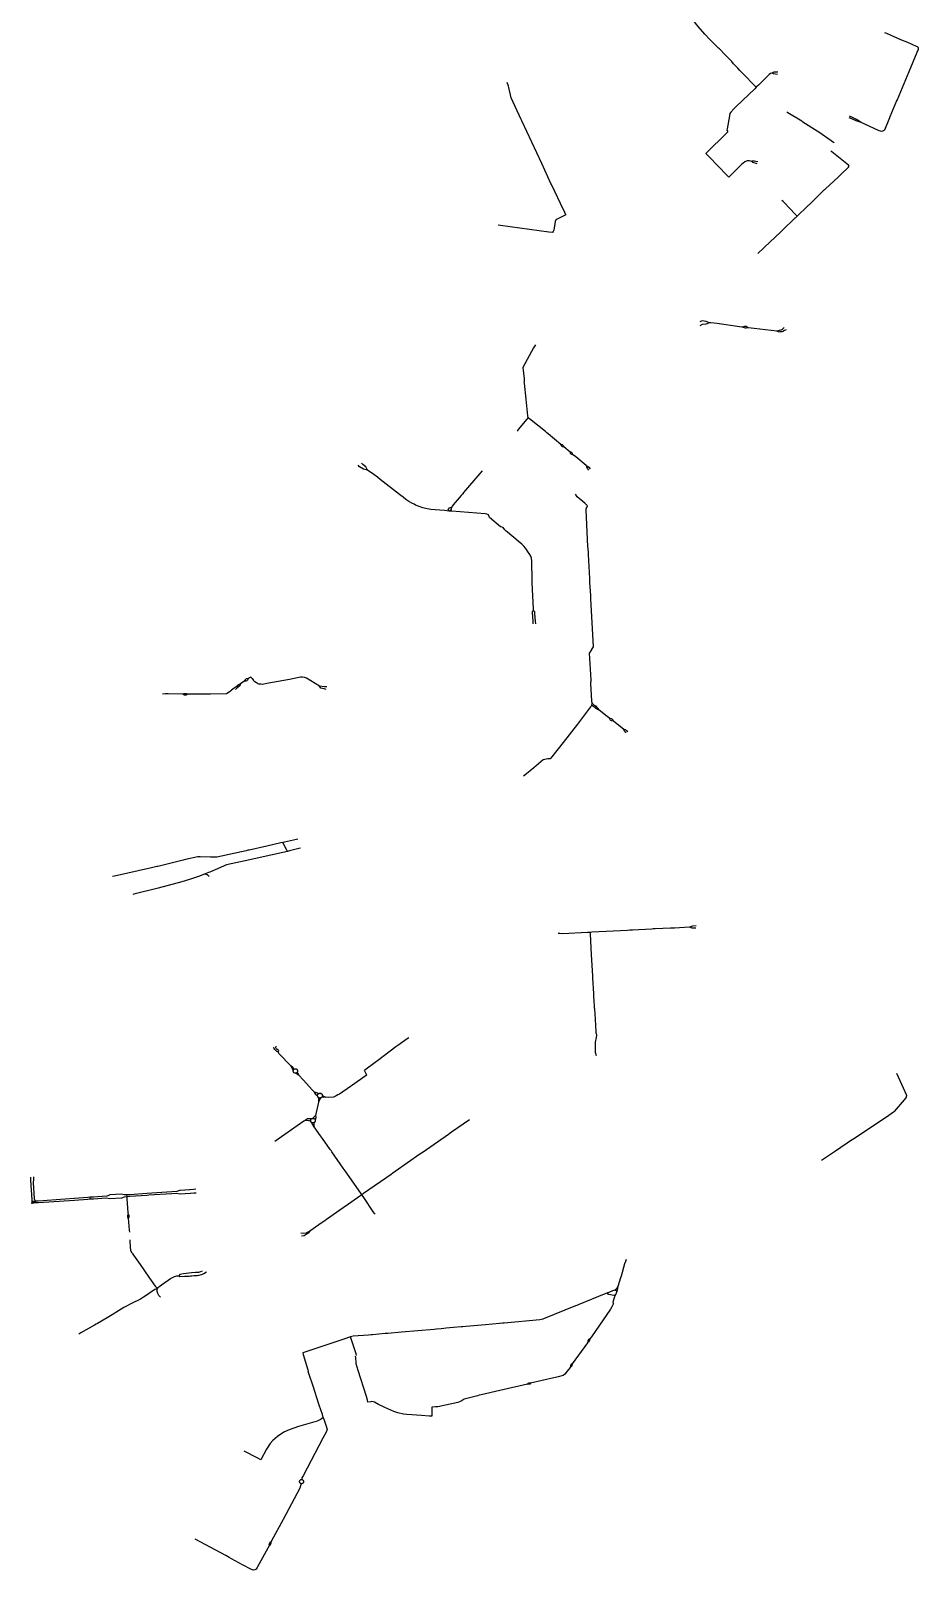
# Model space of a CAD drawing. Header units: inches. Extents: x 25491055 to 25513295, y 6670591 to 6686249.
# Drawn here: x 25494869 to 25498875, y 6670591 to 6677539 of the extents above; entities that cross this region are included whole.
import ezdxf

# ---------------------------------------------------------------- set-up
doc = ezdxf.new("R2010")
doc.units = ezdxf.units.IN
doc.header["$MEASUREMENT"] = 0

msp = doc.modelspace()

# ---------------------------------------------------------------- linework, layer by layer
for points in [[(25497935.1, 6677499.8), (25497911.8, 6677524.2), (25497882.3, 6677557.9), (25497859.5, 6677586.8), (25497855.1, 6677593)], [(25497941, 6677493.5), (25497935.1, 6677499.8)], [(25497973.7, 6677460.4), (25497941, 6677493.5)], [(25498723, 6677531.5), (25498732, 6677528)], [(25498732, 6677528), (25498795.1, 6677500.1), (25498826.3, 6677487.3), (25498865.8, 6677470.2), (25498870.8, 6677467.8)], [(25497977.5, 6677457), (25497973.7, 6677460.4)], [(25498003.2, 6677430.8), (25497977.5, 6677457)], [(25498030.3, 6677404.1), (25498003.2, 6677430.8)], [(25498874.4, 6677454.3), (25498869, 6677441), (25498850.8, 6677398)], [(25498870.8, 6677467.8), (25498874.2, 6677463.6)], [(25498874.2, 6677463.6), (25498875, 6677459.4), (25498874.4, 6677454.3)], [(25498033.7, 6677400.1), (25498030.3, 6677404.1)], [(25498041.8, 6677389.6), (25498033.7, 6677400.1)], [(25498086.2, 6677342.8), (25498069.8, 6677359.3), (25498061.2, 6677370.9), (25498041.8, 6677389.6)], [(25498135.8, 6677292.9), (25498086.2, 6677342.8)], [(25498214.2, 6677348.6), (25498207.9, 6677346.8), (25498202.6, 6677342.1), (25498154.5, 6677294.3)], [(25498231.5, 6677352.5), (25498222.7, 6677352.2), (25498214.2, 6677348.6)], [(25498230.2, 6677343.5), (25498222, 6677345.4), (25498214.2, 6677348.6)], [(25498239.8, 6677341.2), (25498230.2, 6677343.5)], [(25498241.4, 6677352.9), (25498231.5, 6677352.5)], [(25498850.8, 6677398), (25498832.4, 6677354.1), (25498779.6, 6677228)], [(25497025.2, 6677289.3), (25497020.3, 6677305.5)], [(25497082.9, 6677138.5), (25497037.2, 6677236.7), (25497027.3, 6677282.5), (25497025.2, 6677289.3)], [(25498136.9, 6677277.2), (25498053.7, 6677197.6), (25498042.9, 6677186.2)], [(25498144, 6677284.2), (25498135.8, 6677292.9)], [(25498144, 6677284.2), (25498136.9, 6677277.2)], [(25498154.5, 6677294.3), (25498144, 6677284.2)], [(25498777.4, 6677222.8), (25498747.3, 6677150.7)], [(25498779.6, 6677228), (25498777.4, 6677222.8)], [(25497085.5, 6677133), (25497082.9, 6677138.5)], [(25497175.4, 6676940.4), (25497085.5, 6677133)], [(25498042.9, 6677186.2), (25498029.1, 6677171.7), (25498025.1, 6677165.3), (25498022.8, 6677155.1), (25498012, 6677097)], [(25498349.4, 6677130.6), (25498287.1, 6677168.2), (25498282.5, 6677171.9)], [(25498568.2, 6677144.2), (25498562.8, 6677146.1)], [(25498571, 6677151.2), (25498564.1, 6677154.3)], [(25498616.9, 6677125.9), (25498595.1, 6677133), (25498578.5, 6677140.5), (25498568.2, 6677144.2)], [(25498616.9, 6677125.9), (25498595.8, 6677139.5), (25498581.1, 6677146.8), (25498572.6, 6677150.6), (25498571, 6677151.2)], [(25498745.4, 6677146), (25498722.1, 6677091), (25498718, 6677087.9)], [(25498747.3, 6677150.7), (25498745.4, 6677146)], [(25497923.8, 6676993.4), (25498005.1, 6677072.5)], [(25498005.1, 6677072.5), (25498015.8, 6677083.6)], [(25498012, 6677097), (25498011.9, 6677090.6), (25498015.8, 6677083.6)], [(25498354.7, 6677127.4), (25498349.4, 6677130.6)], [(25498419.5, 6677085.7), (25498354.7, 6677127.4)], [(25498425.8, 6677081.6), (25498419.5, 6677085.7)], [(25498488.6, 6677037.5), (25498481.6, 6677042.1), (25498425.8, 6677081.6)], [(25498705.2, 6677085.6), (25498699.2, 6677087.2), (25498633.6, 6677117.4), (25498616.9, 6677125.9)], [(25498709.5, 6677085.1), (25498705.2, 6677085.6)], [(25498718, 6677087.9), (25498714.5, 6677086), (25498709.5, 6677085.1)], [(25497916, 6676985.4), (25497923.8, 6676993.4)], [(25498485.4, 6676992.7), (25498480.8, 6676996.4)], [(25498560.8, 6676932.2), (25498552.5, 6676939), (25498485.4, 6676992.7)], [(25498496, 6677032.9), (25498488.6, 6677037.5)], [(25497217.5, 6676850.5), (25497175.4, 6676940.4)], [(25497932.9, 6676968.1), (25497916, 6676985.4)], [(25498011.5, 6676888), (25497932.9, 6676968.1)], [(25498123.3, 6676949.8), (25498114, 6676951.8), (25498103.1, 6676952.6), (25498092.3, 6676948.4), (25498077.3, 6676935.1), (25498029.6, 6676888.2)], [(25498139.3, 6676941), (25498128.3, 6676944.7), (25498123.6, 6676949.7)], [(25498141.9, 6676949.7), (25498136.7, 6676950.5), (25498123.7, 6676950)], [(25498147.7, 6676938.1), (25498139.3, 6676941)], [(25498150.8, 6676948.2), (25498141.9, 6676949.7)], [(25498517.8, 6676882.7), (25498527.6, 6676892.2), (25498560.5, 6676923.4)], [(25498560.5, 6676923.4), (25498562.7, 6676928.6), (25498560.8, 6676932.2)], [(25498020.3, 6676879), (25498011.5, 6676888)], [(25498029.6, 6676888.2), (25498020.3, 6676879)], [(25498513.5, 6676878.4), (25498457.2, 6676826.1)], [(25498513.5, 6676878.4), (25498517.8, 6676882.7)], [(25497234.3, 6676814.4), (25497219.5, 6676845.6), (25497217.5, 6676850.5)], [(25497260.3, 6676759.1), (25497234.3, 6676814.4)], [(25498451.2, 6676820.6), (25498400.1, 6676771.4)], [(25498457.2, 6676826.1), (25498451.5, 6676820.9), (25498451.2, 6676820.6)], [(25497279.7, 6676718.4), (25497260.3, 6676759.1)], [(25497284.1, 6676709.1), (25497279.7, 6676718.4)], [(25498264.8, 6676769.4), (25498259.7, 6676773.3)], [(25498321.3, 6676709.9), (25498268.3, 6676765.5), (25498264.8, 6676769.4)], [(25498393, 6676764.5), (25498369.9, 6676742.3), (25498335.2, 6676708.6)], [(25498400.1, 6676771.4), (25498393, 6676764.5)], [(25496989.3, 6676660), (25496979.3, 6676661.3)], [(25497208.3, 6676630.8), (25496989.3, 6676660)], [(25497275.9, 6676704.7), (25497245.1, 6676689.3), (25497240.6, 6676686.4), (25497237.4, 6676682.7), (25497235.8, 6676678.5), (25497230, 6676639.8)], [(25497284.1, 6676709.1), (25497275.9, 6676704.7)], [(25498320.5, 6676695.3), (25498318.3, 6676693.1), (25498262.6, 6676640)], [(25498328.3, 6676703.2), (25498320.5, 6676695.3)], [(25498328.3, 6676703.2), (25498321.3, 6676709.9)], [(25498335.2, 6676708.6), (25498333.8, 6676707.3), (25498328.3, 6676703.2)], [(25497224, 6676628.7), (25497208.3, 6676630.8)], [(25497230, 6676639.8), (25497229, 6676635.6), (25497227.8, 6676633.3), (25497224, 6676628.7)], [(25498206.8, 6676586.5), (25498150.6, 6676533.4)], [(25498210.2, 6676589.7), (25498206.8, 6676586.5)], [(25498257.5, 6676635.2), (25498224.3, 6676603.2), (25498210.2, 6676589.7)], [(25498262.6, 6676640), (25498257.5, 6676635.2)], [(25497899.5, 6676230.1), (25497888.6, 6676226.1)], [(25497932.6, 6676221.7), (25497917.4, 6676227.4), (25497899.5, 6676230.1)], [(25497899.6, 6676213.4), (25497888.9, 6676207.4)], [(25497932.6, 6676221.7), (25497916.3, 6676215.6), (25497899.6, 6676213.4)], [(25497939.7, 6676220.6), (25497932.6, 6676221.7)], [(25497967.1, 6676217.3), (25497939.7, 6676220.6)], [(25498069, 6676203.3), (25497967.1, 6676217.3)], [(25498080.2, 6676201.8), (25498069, 6676203.3)], [(25498095.6, 6676204.1), (25498091.1, 6676204.6), (25498080.2, 6676201.8)], [(25498094.8, 6676197.6), (25498090.5, 6676198.1), (25498080.2, 6676201.8)], [(25498107.3, 6676199), (25498098.8, 6676197.1), (25498094.8, 6676197.6)], [(25498107.3, 6676199), (25498099, 6676203.7), (25498095.6, 6676204.1)], [(25498135.1, 6676195.6), (25498107.3, 6676199)], [(25498237.4, 6676183.2), (25498135.1, 6676195.6)], [(25498264.6, 6676194.3), (25498261.6, 6676191.4), (25498255.4, 6676188.6), (25498248.1, 6676185.9), (25498237.4, 6676183.2), (25498237.4, 6676183.2)], [(25498272, 6676186), (25498264.5, 6676182.3), (25498259.8, 6676181), (25498256, 6676180.4), (25498253.1, 6676179.9), (25498250.3, 6676179.7), (25498247.6, 6676179.6), (25498237.4, 6676183.2)], [(25498270.5, 6676199.9), (25498264.6, 6676194.3)], [(25498279.5, 6676189.6), (25498272, 6676186)], [(25497141.5, 6676112.9), (25497138.4, 6676108.8), (25497090.9, 6676019.2), (25497095.9, 6675968.3)], [(25497147.7, 6676121.1), (25497141.5, 6676112.9)], [(25497095.9, 6675968.3), (25497097.1, 6675955.3)], [(25497097.8, 6675948.8), (25497097.1, 6675955.3)], [(25497104.8, 6675876.2), (25497097.8, 6675948.8)], [(25497113, 6675801.7), (25497104.8, 6675876.2)], [(25497108, 6675786.8), (25497069.6, 6675738.8)], [(25497113.8, 6675794.1), (25497108, 6675786.8)], [(25497113.8, 6675794.1), (25497113, 6675801.7)], [(25497121.1, 6675788.2), (25497113.8, 6675794.1)], [(25497192.5, 6675730), (25497121.1, 6675788.2)], [(25497069.6, 6675738.8), (25497064.4, 6675732.4)], [(25497198.4, 6675725.1), (25497192.5, 6675730)], [(25497204.5, 6675720), (25497198.4, 6675725.1)], [(25497261.5, 6675672.2), (25497204.5, 6675720)], [(25497266.3, 6675664), (25497262.8, 6675666.7), (25497261.5, 6675672.2)], [(25497261.5, 6675672.2), (25497267.2, 6675671.2), (25497270.3, 6675668.6)], [(25497275.2, 6675660.7), (25497269.5, 6675661.6), (25497266.3, 6675664)], [(25497270.3, 6675668.6), (25497274.2, 6675665.6), (25497275.2, 6675660.7)], [(25497303.7, 6675636.8), (25497275.2, 6675660.7)], [(25497311.3, 6675634.2), (25497307.4, 6675637.3), (25497303.7, 6675636.8)], [(25497303.7, 6675636.8), (25497303.8, 6675632.7), (25497307.6, 6675629.7)], [(25497307.6, 6675629.7), (25497310.4, 6675627.5), (25497315.2, 6675627.2)], [(25497315.2, 6675627.2), (25497314.3, 6675631.6), (25497311.3, 6675634.2)], [(25497319.7, 6675623.4), (25497315.2, 6675627.2)], [(25497329, 6675615.6), (25497319.7, 6675623.4)], [(25497376.2, 6675576.4), (25497329, 6675615.6)], [(25496353, 6675571.6), (25496346.4, 6675578.8)], [(25496389.4, 6675555.9), (25496371.7, 6675560.2), (25496353, 6675571.6)], [(25496368.9, 6675582.2), (25496362.9, 6675587.5)], [(25496389.4, 6675555.9), (25496381.9, 6675570.5), (25496368.9, 6675582.2)], [(25496417.6, 6675536.3), (25496389.4, 6675555.9)], [(25496434.3, 6675524), (25496417.6, 6675536.3)], [(25496897, 6675541.3), (25496823, 6675455.3)], [(25496906.8, 6675552.7), (25496897, 6675541.3)], [(25497376.2, 6675576.4), (25497378, 6675569.9), (25497381.2, 6675564.6)], [(25497376.2, 6675576.4), (25497382.9, 6675574.1), (25497388.4, 6675569.8)], [(25497381.2, 6675564.6), (25497382.6, 6675561.9), (25497386.7, 6675556.3)], [(25497388.4, 6675569.8), (25497393.8, 6675562.7)], [(25496447, 6675513.8), (25496434.3, 6675524)], [(25496533.1, 6675446.3), (25496447, 6675513.8)], [(25496539.1, 6675441.7), (25496533.1, 6675446.3)], [(25496592.5, 6675405.9), (25496576.1, 6675415.2), (25496562.9, 6675424.2), (25496549.7, 6675433.7), (25496539.1, 6675441.7)], [(25496600.1, 6675401.8), (25496592.5, 6675405.9)], [(25496658.4, 6675380.8), (25496639.3, 6675385.7), (25496623, 6675391.4), (25496606.2, 6675398.6), (25496600.1, 6675401.8)], [(25496772.7, 6675395.4), (25496768.2, 6675388.8)], [(25496776.5, 6675399.9), (25496772.7, 6675395.4)], [(25496811.3, 6675441), (25496776.5, 6675399.9)], [(25496817.5, 6675448.1), (25496811.3, 6675441)], [(25496823, 6675455.3), (25496817.5, 6675448.1)], [(25497335.9, 6675435.6), (25497328.3, 6675447.4)], [(25497370.4, 6675406.4), (25497335.9, 6675435.6)], [(25497382.7, 6675394.6), (25497370.4, 6675406.4)], [(25497376.4, 6675375.1), (25497376, 6675382.2), (25497382.7, 6675394.6)], [(25496668, 6675379.4), (25496658.4, 6675380.8)], [(25496736.7, 6675373.2), (25496694, 6675376.7), (25496674.5, 6675378.5), (25496668, 6675379.4)], [(25496756.7, 6675371.5), (25496736.7, 6675373.2)], [(25496756.7, 6675371.5), (25496754, 6675379.2), (25496754.5, 6675380.7)], [(25496754.5, 6675380.7), (25496760, 6675386.1), (25496768.3, 6675388.7)], [(25496766.9, 6675379.9), (25496764.8, 6675375.6), (25496756.7, 6675371.5)], [(25496769.4, 6675370.5), (25496756.7, 6675371.5)], [(25496768.2, 6675388.8), (25496767.5, 6675382.1), (25496766.9, 6675379.9)], [(25496920.3, 6675358.6), (25496769.4, 6675370.5)], [(25496935.2, 6675355), (25496928.4, 6675357.3), (25496920.3, 6675358.6)], [(25496939.3, 6675341.7), (25496935.2, 6675355)], [(25496989.9, 6675300.2), (25496939.3, 6675341.7)], [(25497384.1, 6675211.4), (25497376.4, 6675375.1)], [(25497002, 6675297.2), (25496989.9, 6675300.2)], [(25497021.6, 6675276.2), (25497014.3, 6675282.4), (25497009.4, 6675287.3), (25497002, 6675297.2)], [(25497085.4, 6675222.6), (25497068.8, 6675236), (25497021.6, 6675276.2)], [(25497095.1, 6675212.5), (25497085.4, 6675222.6)], [(25497102.3, 6675203.6), (25497095.1, 6675212.5)], [(25497106.3, 6675198.1), (25497102.3, 6675203.6)], [(25497129.7, 6675159.5), (25497127, 6675167.3), (25497122, 6675175), (25497111.3, 6675190.8), (25497106.3, 6675198.1)], [(25497384.7, 6675200.9), (25497384.1, 6675211.4)], [(25497386.7, 6675184.4), (25497384.7, 6675200.9)], [(25497130.4, 6675145.6), (25497129.7, 6675159.5)], [(25497132.7, 6675059.2), (25497130.4, 6675145.6)], [(25497387.1, 6675176), (25497386.7, 6675184.4)], [(25497392.6, 6675066.7), (25497387.1, 6675176)], [(25497132.7, 6675047.1), (25497132.7, 6675059.2)], [(25497138.1, 6674930.7), (25497132.7, 6675047.1)], [(25497393, 6675058.3), (25497392.6, 6675066.7)], [(25497393.5, 6675049), (25497393, 6675058.3)], [(25497396.7, 6674990.6), (25497393.5, 6675049)], [(25497397.2, 6674979.8), (25497396.7, 6674990.6)], [(25497397.4, 6674973.9), (25497397.2, 6674979.8)], [(25497134.7, 6674913.9), (25497134.7, 6674917), (25497138.4, 6674923)], [(25497136.7, 6674874.1), (25497134.7, 6674913.9)], [(25497138.4, 6674923), (25497138.1, 6674930.7)], [(25497144.4, 6674914.2), (25497143.8, 6674917.3), (25497138.4, 6674923)], [(25497146.9, 6674874.5), (25497145.2, 6674908.7), (25497144.4, 6674914.2)], [(25497400, 6674922.5), (25497397.4, 6674973.9)], [(25497400.3, 6674915.7), (25497400, 6674922.5)], [(25497401.1, 6674901.5), (25497400.3, 6674915.7)], [(25497137, 6674862.1), (25497136.7, 6674874.1)], [(25497149.6, 6674862.9), (25497146.9, 6674874.5)], [(25497401.4, 6674895.2), (25497401.1, 6674901.5)], [(25497408.7, 6674758.4), (25497401.4, 6674895.2)], [(25497400.6, 6674745.6), (25497390.1, 6674729.7)], [(25497390.1, 6674729.7), (25497396.8, 6674609)], [(25497400.6, 6674745.6), (25497408.7, 6674758.4)], [(25495771.9, 6674560.1), (25495764.7, 6674554.4)], [(25495776, 6674563.3), (25495771.9, 6674560.1)], [(25495788.2, 6674571.7), (25495776, 6674563.3)], [(25495797.1, 6674578.4), (25495788.2, 6674571.7)], [(25495801, 6674572.9), (25495792.8, 6674565.6)], [(25495816.6, 6674592.2), (25495809.9, 6674587.9), (25495797.1, 6674578.4)], [(25495816.6, 6674592.2), (25495812.7, 6674582.3), (25495801, 6674572.9)], [(25495830.6, 6674601.8), (25495816.6, 6674592.2)], [(25495839.3, 6674611.5), (25495836.8, 6674609.6), (25495830.6, 6674601.8)], [(25495843.9, 6674605.7), (25495840.8, 6674603.6), (25495830.6, 6674601.8)], [(25495851, 6674615.1), (25495841.6, 6674613.4), (25495839.3, 6674611.5)], [(25495851, 6674615.1), (25495847.1, 6674607.9), (25495843.9, 6674605.7)], [(25495863.2, 6674622.3), (25495851, 6674615.1)], [(25495863.2, 6674622.3), (25495868.5, 6674615)], [(25495868.5, 6674615), (25495874.4, 6674606.6)], [(25495935.1, 6674592.6), (25495915.7, 6674589.3), (25495908, 6674589.5), (25495899.4, 6674590.5), (25495893.3, 6674593.2), (25495888, 6674596), (25495880.7, 6674601.2), (25495874.4, 6674606.6)], [(25496037.4, 6674611.5), (25495935.1, 6674592.6)], [(25496172.2, 6674580.8), (25496113.5, 6674617), (25496104.6, 6674620.7), (25496096.5, 6674621.8), (25496087.3, 6674621.2), (25496037.4, 6674611.5)], [(25496193.9, 6674568.6), (25496178.9, 6674572.5), (25496172.2, 6674580.8)], [(25496195.6, 6674578.2), (25496172.2, 6674580.8)], [(25496202.8, 6674566.5), (25496193.9, 6674568.6)], [(25496205.2, 6674577.5), (25496195.6, 6674578.2)], [(25497396.8, 6674609), (25497397.2, 6674600.6)], [(25497397.7, 6674592.1), (25497397.2, 6674600.6)], [(25497402.1, 6674514.8), (25497397.7, 6674592.1)], [(25495477.5, 6674546.6), (25495464.2, 6674544.7)], [(25495556.5, 6674545.3), (25495489, 6674546.1), (25495477.5, 6674546.6)], [(25495556.5, 6674545.3), (25495562.4, 6674547.5), (25495566.5, 6674547.4)], [(25495556.5, 6674545.3), (25495561.6, 6674542.3), (25495566.2, 6674542)], [(25495566.2, 6674542), (25495570.4, 6674541.7), (25495575.6, 6674544.2)], [(25495566.5, 6674547.4), (25495570.9, 6674547.2), (25495575.6, 6674544.2)], [(25495589, 6674544.2), (25495575.6, 6674544.2)], [(25495681, 6674545.3), (25495589, 6674544.2)], [(25495764.7, 6674554.4), (25495752.3, 6674546.1), (25495681, 6674545.3)], [(25497401.3, 6674494.5), (25497396.4, 6674488)], [(25497401.3, 6674494.5), (25497402.7, 6674504.6)], [(25497409.8, 6674488.6), (25497401.3, 6674494.5)], [(25497402.7, 6674504.6), (25497402.1, 6674514.8)], [(25497414.1, 6674494.4), (25497402.7, 6674504.6)], [(25497421.3, 6674491), (25497414.1, 6674494.4)], [(25497414.8, 6674485.3), (25497421.3, 6674491)], [(25497427.1, 6674483.9), (25497421.3, 6674491)], [(25497396.4, 6674488), (25497337.2, 6674410.2)], [(25497414.7, 6674485.2), (25497409.8, 6674488.6)], [(25497422.7, 6674478.8), (25497420.6, 6674480.5), (25497414.8, 6674485.3)], [(25497435.6, 6674472.4), (25497427.1, 6674475.5), (25497422.7, 6674478.8)], [(25497435.6, 6674472.4), (25497430.4, 6674480), (25497427.1, 6674483.9)], [(25497471.7, 6674444.1), (25497435.6, 6674472.4)], [(25497482.5, 6674435.7), (25497471.7, 6674444.1)], [(25497492.7, 6674432.1), (25497490.7, 6674433.8), (25497482.5, 6674435.7)], [(25497488.3, 6674426.1), (25497485.3, 6674428.5), (25497482.5, 6674435.7)], [(25497499.2, 6674422.5), (25497491.1, 6674423.9), (25497488.3, 6674426.1)], [(25497499.2, 6674422.5), (25497495.9, 6674429.5), (25497492.7, 6674432.1)], [(25497546, 6674385.6), (25497499.2, 6674422.5)], [(25497337.2, 6674410.2), (25497272.6, 6674327.5)], [(25497551.4, 6674375.6), (25497548.8, 6674378.6), (25497546, 6674385.6)], [(25497557.2, 6674381.2), (25497553.8, 6674383.8), (25497546, 6674385.6)], [(25497557.2, 6674369), (25497554.8, 6674371.9), (25497551.4, 6674375.6)], [(25497564.8, 6674375.1), (25497563.2, 6674376.4), (25497557.2, 6674381.2)], [(25497272.6, 6674327.5), (25497221.3, 6674262.2)], [(25497139.4, 6674212.6), (25497099.5, 6674179.6)], [(25497182.6, 6674248.6), (25497139.4, 6674212.6)], [(25497202.7, 6674252.9), (25497182.6, 6674248.6)], [(25497221.3, 6674262.2), (25497213.2, 6674253.8), (25497202.7, 6674252.9)], [(25497099.5, 6674179.6), (25497093.8, 6674174.3)], [(25495998, 6673873.6), (25495935.6, 6673859.6)], [(25496006.4, 6673875.4), (25495998, 6673873.6)], [(25496014.6, 6673877.1), (25496006.4, 6673875.4)], [(25496023, 6673844), (25496006.4, 6673875.4)], [(25496068.8, 6673889.6), (25496014.6, 6673877.1)], [(25496074.1, 6673890.7), (25496068.8, 6673889.6)], [(25495557.6, 6673796), (25495443.3, 6673767.6)], [(25495624, 6673810), (25495568.1, 6673798.5), (25495557.6, 6673796)], [(25495629.5, 6673810.8), (25495624, 6673810)], [(25495633.4, 6673810.3), (25495629.5, 6673810.8)], [(25495680.9, 6673809.6), (25495633.4, 6673810.3)], [(25495687.9, 6673809.5), (25495680.9, 6673809.6)], [(25495698.6, 6673809.1), (25495687.8, 6673809.5)], [(25495704.9, 6673808.9), (25495698.6, 6673809.1)], [(25495858.8, 6673797.5), (25495752.4, 6673774.1), (25495701.5, 6673752.2)], [(25495841.8, 6673838.5), (25495709.4, 6673808.7), (25495704.9, 6673808.9)], [(25495849, 6673840.1), (25495841.8, 6673838.5)], [(25495855.4, 6673841.5), (25495849, 6673840.1)], [(25495935.6, 6673859.6), (25495855.4, 6673841.5)], [(25495945.1, 6673816.6), (25495858.8, 6673797.5)], [(25495953.1, 6673818.4), (25495945.1, 6673816.6)], [(25495959.9, 6673819.9), (25495953.1, 6673818.4)], [(25496020.1, 6673833.6), (25495959.9, 6673819.9)], [(25496027.7, 6673835.2), (25496020.1, 6673833.6)], [(25496027.7, 6673835.2), (25496023, 6673844)], [(25496036.7, 6673837.3), (25496027.7, 6673835.2)], [(25496079.1, 6673848.4), (25496036.7, 6673837.3)], [(25496086.6, 6673850.2), (25496079.1, 6673848.4)], [(25495415, 6673761.2), (25495247, 6673723.5)], [(25495420.3, 6673762.5), (25495415, 6673761.2)], [(25495438.3, 6673766.4), (25495420.3, 6673762.5)], [(25495443.3, 6673767.6), (25495438.3, 6673766.4)], [(25495656.1, 6673733.4), (25495631.4, 6673723.4), (25495586.1, 6673707.9)], [(25495669.7, 6673727), (25495665.7, 6673729.6), (25495655.4, 6673733.1)], [(25495671.5, 6673739.8), (25495656.1, 6673733.4)], [(25495674.8, 6673721.4), (25495669.7, 6673727)], [(25495677.8, 6673742.1), (25495671.5, 6673739.8)], [(25495694.2, 6673749), (25495677.8, 6673742.1)], [(25495701.5, 6673752.2), (25495694.2, 6673749)], [(25495247, 6673723.5), (25495238.1, 6673721.5)], [(25495437.7, 6673667.6), (25495334.9, 6673641.6)], [(25495443.7, 6673669.1), (25495437.7, 6673667.6)], [(25495461.5, 6673673.4), (25495443.7, 6673669.1)], [(25495466.8, 6673674.9), (25495461.5, 6673673.4)], [(25495586.1, 6673707.9), (25495550.6, 6673698.2), (25495466.8, 6673674.9)], [(25495334.9, 6673641.6), (25495329.7, 6673640.2)], [(25497256.9, 6673464.2), (25497249.9, 6673464.7)], [(25497382.8, 6673469.2), (25497269.4, 6673463.4), (25497256.9, 6673464.2)], [(25497395.3, 6673469.8), (25497382.8, 6673469.2)], [(25497402.5, 6673470.3), (25497395.3, 6673469.8)], [(25497395.7, 6673462.5), (25497395.3, 6673469.8)], [(25497401, 6673368.1), (25497395.7, 6673462.5)], [(25497562.6, 6673478.8), (25497402.5, 6673470.3)], [(25497573.4, 6673479.5), (25497562.6, 6673478.8)], [(25497586, 6673480.1), (25497573.4, 6673479.5)], [(25497672, 6673484.9), (25497586, 6673480.1)], [(25497679.2, 6673485.3), (25497672, 6673484.9)], [(25497688.4, 6673485.7), (25497679.2, 6673485.3)], [(25497757, 6673488.5), (25497688.4, 6673485.7)], [(25497766.9, 6673488.9), (25497757, 6673488.5)], [(25497774.5, 6673489.3), (25497766.9, 6673488.9)], [(25497842.7, 6673493.2), (25497774.5, 6673489.3)], [(25497856.8, 6673498.3), (25497842.7, 6673493.2)], [(25497857.4, 6673489.1), (25497854.2, 6673489.1), (25497842.7, 6673493.2)], [(25497872.5, 6673499.7), (25497856.8, 6673498.3)], [(25497871.7, 6673489.1), (25497857.4, 6673489.1)], [(25497406.2, 6673274.1), (25497401, 6673368.1)], [(25497406.5, 6673268.4), (25497406.2, 6673274.1)], [(25497406.8, 6673262.4), (25497406.5, 6673268.4)], [(25497410.6, 6673194.6), (25497406.8, 6673262.4)], [(25497411, 6673188.4), (25497410.6, 6673194.6)], [(25497411.4, 6673182.2), (25497411, 6673188.4)], [(25497416.1, 6673115.1), (25497411.4, 6673182.2)], [(25497416.5, 6673108.9), (25497416.1, 6673115.1)], [(25497416.9, 6673103.1), (25497416.5, 6673108.9)], [(25497421.6, 6673021.6), (25497416.9, 6673103.1)], [(25496568.2, 6672989), (25496526.2, 6672959.1)], [(25496576.1, 6672994.5), (25496568.2, 6672989)], [(25497421.4, 6672995.3), (25497416.2, 6672974.8), (25497416.6, 6672935.4)], [(25497422.2, 6673006.8), (25497422.2, 6673003.6), (25497421.4, 6672995.3)], [(25497422.1, 6673014), (25497421.6, 6673021.6)], [(25497422.1, 6673014), (25497422.2, 6673006.8)], [(25495971.5, 6672941.7), (25495971.5, 6672941.7), (25495967.9, 6672945.9), (25495966.8, 6672951)], [(25495985.6, 6672930.1), (25495980.2, 6672931.6), (25495971.5, 6672941.7)], [(25495976.6, 6672945.2), (25495975.7, 6672949), (25495976.4, 6672955.9)], [(25495987, 6672935.9), (25495979.3, 6672942.7), (25495976.6, 6672945.2)], [(25495987, 6672935.9), (25495985.6, 6672930.1)], [(25496043.2, 6672867.6), (25495989.4, 6672923.6), (25495985.6, 6672930.1)], [(25496447, 6672899.6), (25496389, 6672856.1), (25496383.1, 6672851.9)], [(25496455.9, 6672906.3), (25496447, 6672899.6)], [(25496460.4, 6672909.6), (25496455.9, 6672906.3)], [(25496517.9, 6672953), (25496460.4, 6672909.6)], [(25496526.2, 6672959.1), (25496517.9, 6672953)], [(25497416.6, 6672935.4), (25497416.6, 6672929.8), (25497420.7, 6672913.3)], [(25496052.2, 6672859.6), (25496043.2, 6672867.6)], [(25496048.5, 6672856.4), (25496043.2, 6672867.6)], [(25496054.7, 6672848.4), (25496048.5, 6672856.4)], [(25496059, 6672853), (25496052.2, 6672859.6)], [(25496057.4, 6672836.4), (25496057.2, 6672836.6), (25496056.2, 6672837.7), (25496055.2, 6672838.9), (25496054.6, 6672840.4), (25496054.1, 6672841.9), (25496053.8, 6672843.5), (25496053.8, 6672845.1), (25496054.1, 6672846.5), (25496054.6, 6672848.1), (25496054.7, 6672848.4)], [(25496054.7, 6672848.4), (25496055.3, 6672849.4), (25496056.3, 6672850.8), (25496057.2, 6672851.7), (25496058.2, 6672852.6), (25496059, 6672853)], [(25496067, 6672834.5), (25496066, 6672834.2), (25496064.3, 6672834), (25496062.4, 6672834.2), (25496060.6, 6672834.6), (25496058.7, 6672835.5), (25496057.4, 6672836.4)], [(25496059, 6672853), (25496059.6, 6672853.4), (25496060.8, 6672853.8), (25496062.1, 6672854.2), (25496063.5, 6672854.4), (25496065, 6672854.3), (25496066.3, 6672854.1), (25496067.7, 6672853.7), (25496069.1, 6672853), (25496070.5, 6672852), (25496071.5, 6672851), (25496072.5, 6672849.8), (25496073.1, 6672848.5), (25496073.1, 6672848.4)], [(25496072.4, 6672838.6), (25496072.1, 6672838.1), (25496070.8, 6672836.7), (25496069.4, 6672835.6), (25496067.7, 6672834.8), (25496067, 6672834.5)], [(25496073, 6672828.8), (25496067, 6672834.5)], [(25496073.1, 6672848.4), (25496073.7, 6672847.1), (25496074, 6672845.5), (25496074.1, 6672844.3), (25496074, 6672842.9), (25496073.8, 6672841.7), (25496073.4, 6672840.5), (25496072.9, 6672839.4), (25496072.4, 6672838.6)], [(25496076.6, 6672832.3), (25496072.4, 6672838.6)], [(25496079.7, 6672824.8), (25496075, 6672826.9), (25496073, 6672828.8)], [(25496079.7, 6672824.8), (25496078.2, 6672830.1), (25496076.6, 6672832.3)], [(25496098.4, 6672803.6), (25496079.7, 6672824.8)], [(25496383.1, 6672851.9), (25496375.9, 6672846.4)], [(25496378.5, 6672840.7), (25496375.9, 6672846.4)], [(25496387, 6672825.6), (25496378.5, 6672840.7)], [(25496387, 6672825.6), (25496379.2, 6672820.1)], [(25498776.9, 6672834.7), (25498807.3, 6672768)], [(25496150.1, 6672748), (25496141.2, 6672757.6), (25496098.4, 6672803.6)], [(25496312.5, 6672774.3), (25496262.4, 6672740.2)], [(25496321.7, 6672780.5), (25496312.5, 6672774.3)], [(25496379.2, 6672820.1), (25496321.7, 6672780.5)], [(25498807.3, 6672768), (25498820.6, 6672738.6), (25498821.2, 6672736.8), (25498821.5, 6672734.5), (25498821.6, 6672731.9), (25498821.5, 6672730.1), (25498821.1, 6672728.7), (25498820.6, 6672727.1), (25498819.9, 6672725), (25498818.8, 6672723.2), (25498802.4, 6672703.7)], [(25496162.9, 6672743.4), (25496158.6, 6672745.2), (25496155.6, 6672746.6), (25496150.1, 6672748)], [(25496157.7, 6672736.8), (25496151.5, 6672743.9), (25496150.1, 6672748)], [(25496167.6, 6672703.2), (25496155, 6672643.3)], [(25496164.2, 6672729.9), (25496159.1, 6672735.2), (25496157.7, 6672736.8)], [(25496167.9, 6672741.5), (25496162.9, 6672743.4)], [(25496164.2, 6672729.9), (25496163.9, 6672730.8), (25496163.8, 6672732.2), (25496163.8, 6672733.3), (25496163.9, 6672734.5), (25496164.3, 6672735.9), (25496164.6, 6672736.9), (25496165.1, 6672738), (25496165.8, 6672739.2), (25496166.6, 6672740.2), (25496167.2, 6672740.8), (25496167.9, 6672741.5)], [(25496167.8, 6672724.5), (25496167, 6672725.1), (25496165.8, 6672726.5), (25496165, 6672727.9), (25496164.4, 6672729.4), (25496164.2, 6672729.9)], [(25496167.7, 6672718.1), (25496167.6, 6672714.1), (25496167.6, 6672703.2)], [(25496174.7, 6672716.1), (25496172.5, 6672712.5), (25496167.6, 6672703.2)], [(25496167.8, 6672724.4), (25496167.7, 6672718.1)], [(25496177.8, 6672722.4), (25496176.4, 6672722), (25496174.4, 6672721.9), (25496172.6, 6672722.1), (25496171.1, 6672722.6), (25496169.5, 6672723.2), (25496168.2, 6672724.1), (25496167.8, 6672724.5)], [(25496167.9, 6672741.5), (25496168, 6672741.5), (25496169, 6672742.2), (25496170, 6672742.8), (25496170.9, 6672743.2), (25496172.1, 6672743.6), (25496173.1, 6672743.8), (25496174.4, 6672743.9), (25496175.6, 6672743.9), (25496176.4, 6672743.8), (25496177.6, 6672743.6), (25496178.6, 6672743.2), (25496178.7, 6672743.2)], [(25496177.8, 6672722.4), (25496174.7, 6672716.1)], [(25496183.1, 6672725.9), (25496183, 6672725.7), (25496182, 6672724.7), (25496180.9, 6672723.9), (25496179.7, 6672723.1), (25496178.1, 6672722.4), (25496177.8, 6672722.4)], [(25496178.7, 6672743.2), (25496179.2, 6672743), (25496180.3, 6672742.4), (25496181.6, 6672741.5), (25496182.6, 6672740.6), (25496183.4, 6672739.6), (25496184, 6672738.8), (25496184.7, 6672737.7), (25496185.2, 6672736.3), (25496185.5, 6672735), (25496185.7, 6672733.6), (25496185.7, 6672732.6)], [(25496185.7, 6672732.6), (25496185.7, 6672732.1), (25496185.4, 6672730.5), (25496185.1, 6672729.3), (25496184.5, 6672728), (25496183.9, 6672726.9), (25496183.1, 6672725.9)], [(25496189.5, 6672724.5), (25496183.1, 6672725.9)], [(25496185.7, 6672732.6), (25496191.4, 6672731.1)], [(25496199.9, 6672725.4), (25496189.5, 6672724.5)], [(25496191.4, 6672731.1), (25496199.9, 6672725.4)], [(25496247.8, 6672732.1), (25496235.3, 6672726.6), (25496213.1, 6672724.2), (25496199.9, 6672725.4)], [(25496255.4, 6672736.1), (25496247.8, 6672732.1)], [(25496262.4, 6672740.2), (25496255.4, 6672736.1)], [(25498802.4, 6672703.7), (25498765.8, 6672660.6)], [(25496101.5, 6672617.2), (25495970.3, 6672525.8)], [(25496107.6, 6672621.3), (25496101.5, 6672617.2)], [(25496129.5, 6672627.8), (25496117.9, 6672628.1), (25496107.6, 6672621.3)], [(25496127.1, 6672618.8), (25496122.5, 6672619.8), (25496107.6, 6672621.3)], [(25496133.2, 6672617.7), (25496127.1, 6672618.8)], [(25496136.1, 6672627.5), (25496133.4, 6672627.7), (25496129.5, 6672627.8)], [(25496133.2, 6672617.7), (25496133.1, 6672618.1), (25496133, 6672619.6), (25496133, 6672621.3), (25496133.3, 6672622.8), (25496133.8, 6672624.4), (25496134.7, 6672625.9), (25496135.7, 6672627.1), (25496136.1, 6672627.5)], [(25496137.1, 6672611.7), (25496136, 6672612.7), (25496135, 6672613.8), (25496134.2, 6672615.2), (25496133.6, 6672616.5), (25496133.2, 6672617.7)], [(25496136.1, 6672627.5), (25496137, 6672628.3), (25496138.4, 6672629.2), (25496139.7, 6672629.8), (25496140.9, 6672630.1)], [(25496140.9, 6672630.1), (25496147.7, 6672635.9), (25496148.5, 6672636.6), (25496155, 6672643.3)], [(25496140.9, 6672630.1), (25496141.1, 6672630.2), (25496142.6, 6672630.3), (25496143.7, 6672630.3), (25496144.6, 6672630.3), (25496146.2, 6672630), (25496147.8, 6672629.3), (25496149.3, 6672628.4), (25496150.5, 6672627.4), (25496151.5, 6672626.3), (25496152.4, 6672624.9), (25496152.8, 6672624.1)], [(25496153.1, 6672616.7), (25496152.9, 6672616.2), (25496152.3, 6672614.8), (25496151.3, 6672613.5), (25496150.3, 6672612.3), (25496149, 6672611.3), (25496148.8, 6672611.2)], [(25496155, 6672643.3), (25496156.5, 6672636.1), (25496155.5, 6672632.4), (25496152.8, 6672624)], [(25496152.8, 6672624.1), (25496153.1, 6672623.3), (25496153.4, 6672621.9), (25496153.7, 6672620.4), (25496153.6, 6672618.9), (25496153.4, 6672617.6), (25496153.1, 6672616.7)], [(25496849.4, 6672624), (25496768.2, 6672567.5)], [(25498731.4, 6672636.2), (25498665.3, 6672592)], [(25498765.8, 6672660.6), (25498763.8, 6672658.2), (25498731.4, 6672636.2)], [(25496140.7, 6672604.2), (25496138.2, 6672607.6), (25496137.1, 6672611.7)], [(25496148.8, 6672611.2), (25496147.5, 6672610.5), (25496145.9, 6672610), (25496144.1, 6672609.7), (25496142.2, 6672609.7), (25496140.5, 6672610), (25496138.9, 6672610.7), (25496137.2, 6672611.7), (25496137.1, 6672611.7)], [(25496148.9, 6672592.6), (25496140.7, 6672604.2)], [(25496177.7, 6672550.7), (25496148.9, 6672592.6), (25496147.9, 6672601.7), (25496148.2, 6672604.6)], [(25496148.2, 6672604.6), (25496148.8, 6672611.2)], [(25496181.6, 6672545), (25496177.7, 6672550.7)], [(25496185.6, 6672539.4), (25496181.6, 6672545)], [(25496754.4, 6672557.9), (25496639.9, 6672478.4)], [(25496762.2, 6672563.3), (25496754.4, 6672557.9)], [(25496768.2, 6672567.5), (25496762.2, 6672563.3)], [(25498665.3, 6672592), (25498582.9, 6672536.7)], [(25496221, 6672490.2), (25496185.6, 6672539.4)], [(25496225.2, 6672484.5), (25496221, 6672490.2)], [(25496228.9, 6672479.2), (25496225.2, 6672484.5)], [(25496279.8, 6672406), (25496228.9, 6672479.2)], [(25496639.9, 6672478.4), (25496632.4, 6672473.1)], [(25498497.2, 6672479.5), (25498438.4, 6672440.3)], [(25498501.8, 6672482.5), (25498497.2, 6672479.5)], [(25498579.1, 6672534.2), (25498501.8, 6672482.5)], [(25498582.9, 6672536.7), (25498579.1, 6672534.2)], [(25496284.4, 6672399.3), (25496279.8, 6672406)], [(25496625.7, 6672468.6), (25496513.7, 6672390)], [(25496632.4, 6672473.1), (25496625.7, 6672468.6)], [(25494875.1, 6672262.2), (25494869.5, 6672351), (25494869.7, 6672353.3)], [(25494869.7, 6672353.3), (25494870.4, 6672364.3)], [(25494887.7, 6672263.1), (25494886.1, 6672267.6), (25494882.2, 6672341.2), (25494883.2, 6672355)], [(25494883.2, 6672355), (25494883.8, 6672365.7)], [(25496288.6, 6672393.4), (25496284.4, 6672399.3)], [(25496358.8, 6672292.8), (25496288.6, 6672393.4)], [(25496495.7, 6672377.6), (25496371.3, 6672290.5)], [(25496503.8, 6672383.3), (25496495.7, 6672377.6)], [(25496513.7, 6672390), (25496503.8, 6672383.3)], [(25495137.3, 6672274), (25495126.7, 6672273.2), (25495065.9, 6672268.9), (25494903.2, 6672257.2)], [(25495171, 6672276.4), (25495152.1, 6672275.1), (25495137.3, 6672274)], [(25495137.9, 6672265), (25495137.3, 6672274)], [(25495304.1, 6672276), (25495291.1, 6672274.9), (25495279.1, 6672270), (25495227, 6672266.4), (25495210.3, 6672269.6), (25495152.9, 6672265.9), (25495137.9, 6672265)], [(25495303.4, 6672284.8), (25495290.8, 6672284.8), (25495277.9, 6672287.7), (25495226, 6672284.4), (25495224.9, 6672284.3), (25495212.2, 6672278.8), (25495171, 6672276.4)], [(25495393, 6672291.1), (25495316.6, 6672285.7), (25495303.4, 6672284.8)], [(25495304.1, 6672276), (25495303.4, 6672284.8)], [(25495393.5, 6672282.5), (25495317.1, 6672277), (25495304.1, 6672276)], [(25495309.4, 6672204.6), (25495304.8, 6672268), (25495304.1, 6672276)], [(25495543.1, 6672305.1), (25495540.3, 6672304.9), (25495528, 6672300.8), (25495393, 6672291.1)], [(25495401.6, 6672283.1), (25495393.5, 6672282.5)], [(25495505.8, 6672289.9), (25495401.6, 6672283.1)], [(25495543.6, 6672287.8), (25495542.1, 6672287.6), (25495528.3, 6672291), (25495505.8, 6672289.9)], [(25495604.4, 6672309.3), (25495587.2, 6672308), (25495585.8, 6672307.9), (25495543.1, 6672305.1)], [(25495605.7, 6672291.9), (25495590.5, 6672290.7), (25495589.1, 6672290.6), (25495543.6, 6672287.8)], [(25495613.8, 6672310.1), (25495604.4, 6672309.3)], [(25495616.3, 6672292.6), (25495605.7, 6672291.9)], [(25496354.9, 6672279.1), (25496292.4, 6672235.9)], [(25496364, 6672285.4), (25496354.9, 6672279.1)], [(25496364, 6672285.4), (25496358.8, 6672292.8)], [(25496371.3, 6672290.5), (25496364, 6672285.4)], [(25496369.3, 6672277.6), (25496364, 6672285.4)], [(25496419.8, 6672202.7), (25496369.3, 6672277.6)], [(25494890.2, 6672256.3), (25494873.9, 6672245.6)], [(25494873.9, 6672245.6), (25494875.5, 6672255.2)], [(25494891.5, 6672248.3), (25494873.9, 6672245.6)], [(25494875.5, 6672255.2), (25494875.1, 6672262.2)], [(25494890.2, 6672256.3), (25494875.5, 6672255.2)], [(25494891.5, 6672248.3), (25494875.5, 6672255.2)], [(25494890.2, 6672256.3), (25494887.7, 6672263.1)], [(25494903.2, 6672257.2), (25494890.2, 6672256.3)], [(25494891.5, 6672248.3), (25494890.2, 6672256.3)], [(25494903.9, 6672249.1), (25494891.5, 6672248.3)], [(25495137.9, 6672265), (25495127.1, 6672264.2), (25495066.4, 6672260.1), (25494903.9, 6672249.1)], [(25495310.4, 6672196.9), (25495309.4, 6672204.6)], [(25496279.3, 6672226.9), (25496204, 6672173.9)], [(25496285.5, 6672231.2), (25496279.3, 6672226.9)], [(25496292.4, 6672235.9), (25496285.5, 6672231.2)], [(25496423.2, 6672197.6), (25496419.8, 6672202.7)], [(25495310.7, 6672180.5), (25495307.4, 6672184.6), (25495307.2, 6672187.6), (25495306.9, 6672192.5), (25495310.4, 6672196.9)], [(25495310.4, 6672196.9), (25495312.4, 6672192.4), (25495312.6, 6672187.7), (25495312.7, 6672184.2), (25495310.7, 6672180.5)], [(25495315.8, 6672116), (25495315, 6672125.4), (25495310.7, 6672180.5)], [(25496184.4, 6672160.2), (25496128.4, 6672121.3)], [(25496196, 6672168.4), (25496184.4, 6672160.2)], [(25496204, 6672173.9), (25496196, 6672168.4)], [(25495318.6, 6672073.2), (25495318.1, 6672081.3)], [(25495327.2, 6672021.3), (25495321.5, 6672033), (25495318.6, 6672073.2)], [(25496128.4, 6672121.3), (25496114.3, 6672113.7), (25496111.8, 6672112.4), (25496100.9, 6672110.9), (25496088.2, 6672111.9)], [(25496103.6, 6672100.2), (25496091.3, 6672098.8)], [(25496117.1, 6672109.4), (25496103.6, 6672100.2)], [(25496128.4, 6672121.3), (25496120.9, 6672112), (25496117.1, 6672109.4)], [(25495327.2, 6672021.3), (25495332.8, 6672013.3), (25495362.5, 6671970.5), (25495401.9, 6671913.9), (25495412.3, 6671899), (25495430.4, 6671873.1), (25495441.5, 6671862.8)], [(25497556.9, 6671992.9), (25497553.1, 6671983.6)], [(25495441.5, 6671862.8), (25495441.5, 6671862.8), (25495443.8, 6671867), (25495446.7, 6671869.9), (25495459.2, 6671879), (25495474.8, 6671890), (25495490.2, 6671900.6), (25495500.3, 6671907.6), (25495509, 6671912.7), (25495517.9, 6671916.4), (25495523.5, 6671918), (25495528.4, 6671918.9), (25495538.1, 6671920.1)], [(25495642.5, 6671939.9), (25495636.1, 6671937.9), (25495631.1, 6671936.2), (25495626.7, 6671935.3), (25495620.2, 6671934.7), (25495613.3, 6671934.1), (25495594.5, 6671932.8), (25495570.2, 6671930.6), (25495558.1, 6671929.1), (25495542, 6671925.7), (25495538.1, 6671920.1)], [(25495627.2, 6671921.1), (25495620.1, 6671919.9), (25495614.5, 6671919.1), (25495611.2, 6671919.1), (25495604.7, 6671919), (25495596.4, 6671918.3), (25495591.1, 6671917.8), (25495584.3, 6671917.1), (25495573.5, 6671916.2), (25495563.9, 6671916.1), (25495542.4, 6671915.4), (25495538.1, 6671920.1)], [(25495662.6, 6671935.4), (25495650.8, 6671929.2), (25495637.8, 6671923.9), (25495628.5, 6671921.3), (25495627.2, 6671921.1)], [(25497553.1, 6671983.6), (25497549.9, 6671974.2), (25497533.6, 6671917.7)], [(25495441.5, 6671862.8), (25495430.1, 6671857.6), (25495386.4, 6671827.7), (25495378.8, 6671822.5), (25495365.3, 6671814.8), (25495358.7, 6671811.1), (25495329.4, 6671797.7), (25495290, 6671776.3), (25495264.9, 6671762.1), (25495236.6, 6671743.8), (25495214.5, 6671729.6), (25495170.1, 6671704.7), (25495164.7, 6671701.7)], [(25495454.8, 6671823), (25495448.1, 6671831.2), (25495442.9, 6671840.3), (25495440.1, 6671848.6), (25495439.7, 6671853), (25495440.1, 6671857.7), (25495441.5, 6671862.8)], [(25497505.6, 6671855.3), (25497495.3, 6671851.2), (25497478.8, 6671844.7)], [(25497508.9, 6671857.5), (25497505.6, 6671855.3)], [(25497505.6, 6671855.3), (25497507.9, 6671854.2)], [(25497507.9, 6671854.2), (25497511, 6671852.8), (25497514.7, 6671849.1)], [(25497515.4, 6671863.5), (25497512.3, 6671859.8), (25497508.9, 6671857.5)], [(25497517.8, 6671862.8), (25497514.7, 6671849.1)], [(25497519.6, 6671870.7), (25497515.4, 6671863.5)], [(25497519.6, 6671870.7), (25497517.8, 6671862.8)], [(25497531.6, 6671910.8), (25497519.6, 6671870.7)], [(25497533.6, 6671917.7), (25497531.6, 6671910.8)], [(25497328.3, 6671783.6), (25497183.6, 6671725.3), (25497181.1, 6671724.4)], [(25497333.7, 6671785.6), (25497328.3, 6671783.6)], [(25497340.1, 6671788.5), (25497333.7, 6671785.6)], [(25497465.1, 6671839.3), (25497340.1, 6671788.5)], [(25497473.1, 6671842.5), (25497465.1, 6671839.3)], [(25497478.8, 6671844.7), (25497473.1, 6671842.5)], [(25497478.7, 6671835.1), (25497476.6, 6671835.6), (25497473.1, 6671842.5)], [(25497500.8, 6671831.1), (25497478.7, 6671835.1)], [(25497499, 6671793.9), (25497492.8, 6671779.6)], [(25497499, 6671793.9), (25497498.8, 6671802.6), (25497504, 6671821.6)], [(25497509, 6671833.1), (25497500.8, 6671831.1)], [(25497504, 6671821.6), (25497509, 6671833.1)], [(25497512, 6671841.6), (25497509, 6671833.1)], [(25497514.7, 6671849.1), (25497512, 6671841.6)], [(25497166.9, 6671720.8), (25497006, 6671706.6)], [(25497174, 6671722.4), (25497166.9, 6671720.8)], [(25497181.1, 6671724.4), (25497174, 6671722.4)], [(25497492.8, 6671779.6), (25497485.9, 6671768.5), (25497399.7, 6671643.7), (25497392.4, 6671635.5)], [(25495164.7, 6671701.7), (25495156.7, 6671697.2), (25495095.7, 6671662), (25495086.5, 6671656.7)], [(25496312.6, 6671644.6), (25496281.9, 6671633.2), (25496096.9, 6671572.7), (25496099.2, 6671564.3)], [(25496324.8, 6671646.7), (25496312.6, 6671644.6)], [(25496337.5, 6671566.7), (25496312.6, 6671644.6)], [(25496394.1, 6671652.3), (25496324.8, 6671646.7)], [(25496405.5, 6671653.2), (25496394.1, 6671652.3)], [(25496412.4, 6671653.8), (25496405.5, 6671653.2)], [(25496468.3, 6671658.7), (25496412.4, 6671653.8)], [(25496475.4, 6671659.1), (25496468.3, 6671658.7)], [(25496481.6, 6671659.7), (25496475.4, 6671659.1)], [(25496543.2, 6671665), (25496481.6, 6671659.7)], [(25496690.1, 6671677.8), (25496543.2, 6671665)], [(25496700.5, 6671678.8), (25496690.1, 6671677.8)], [(25496722.3, 6671681), (25496700.5, 6671678.8)], [(25496733.3, 6671681.9), (25496722.3, 6671681)], [(25496744.1, 6671682.8), (25496733.3, 6671681.9)], [(25496777.7, 6671685.7), (25496744.1, 6671682.8)], [(25496811.3, 6671689.2), (25496777.7, 6671685.7)], [(25496819.9, 6671690), (25496811.3, 6671689.2)], [(25496833.8, 6671691.3), (25496819.9, 6671690)], [(25496921.4, 6671699), (25496833.8, 6671691.3)], [(25496985.6, 6671704.7), (25496921.4, 6671699)], [(25496998, 6671705.7), (25496985.6, 6671704.7)], [(25497006, 6671706.6), (25496998, 6671705.7)], [(25497381.6, 6671616.9), (25497313.7, 6671521.8)], [(25497385.3, 6671628.4), (25497383.1, 6671625), (25497381.6, 6671616.9)], [(25497389.9, 6671625.4), (25497386.5, 6671621), (25497381.6, 6671616.9)], [(25497392.4, 6671635.5), (25497387.4, 6671631.7), (25497385.3, 6671628.4)], [(25497392.4, 6671635.5), (25497390.9, 6671626.9), (25497389.9, 6671625.4)], [(25496099.2, 6671564.3), (25496120, 6671495.4)], [(25496336.3, 6671549.3), (25496334.5, 6671557.1)], [(25496346.8, 6671492.8), (25496338.5, 6671521.6), (25496337.5, 6671527.9), (25496336.3, 6671549.3)], [(25496339.9, 6671559.7), (25496337.5, 6671566.7)], [(25497303.9, 6671506.5), (25497290.9, 6671488.8), (25497280, 6671476.2), (25497271.9, 6671468.9), (25497250, 6671463.4)], [(25497307.7, 6671517.7), (25497305.3, 6671514.5), (25497303.9, 6671506.5)], [(25497312, 6671514.6), (25497308.6, 6671510.9), (25497303.9, 6671506.5)], [(25497313.7, 6671521.8), (25497309.2, 6671519.7), (25497307.7, 6671517.7)], [(25497313.7, 6671521.8), (25497312, 6671514.6)], [(25496120, 6671495.4), (25496121.9, 6671489.5)], [(25496124.8, 6671479.3), (25496121.9, 6671489.5)], [(25496143.7, 6671421.8), (25496124.8, 6671479.3)], [(25496389.6, 6671359), (25496385.1, 6671374.6), (25496346.8, 6671492.8)], [(25497117.3, 6671434.9), (25497113.5, 6671434), (25497111.3, 6671431)], [(25497124.4, 6671434.3), (25497120.2, 6671435.4), (25497117.3, 6671434.9)], [(25497124.4, 6671434.3), (25497122.2, 6671431), (25497118.5, 6671430)], [(25497230.3, 6671458.9), (25497124.4, 6671434.3)], [(25497237.9, 6671460.5), (25497230.3, 6671458.9)], [(25497250, 6671463.4), (25497237.9, 6671460.5)], [(25496171.7, 6671336.1), (25496170.2, 6671340.9), (25496143.7, 6671421.8)], [(25496885.6, 6671378.3), (25496825.4, 6671363.3)], [(25496893.5, 6671380.2), (25496885.6, 6671378.3)], [(25496901.8, 6671382.2), (25496893.5, 6671380.2)], [(25496986.4, 6671402.1), (25496901.8, 6671382.2)], [(25496992.9, 6671403.8), (25496986.4, 6671402.1)], [(25497000.3, 6671405.5), (25496992.9, 6671403.8)], [(25497111.3, 6671431), (25497000.3, 6671405.5)], [(25497118.5, 6671430), (25497114.4, 6671429.7), (25497111.3, 6671431)], [(25496186.2, 6671293.2), (25496171.7, 6671336.1)], [(25496390.3, 6671350), (25496389.6, 6671359)], [(25496403.6, 6671351.4), (25496390.3, 6671350)], [(25496668.2, 6671286.4), (25496633, 6671289.2), (25496566.1, 6671293.8), (25496552.4, 6671295.2), (25496525.8, 6671301.6), (25496507.9, 6671307.4), (25496466.9, 6671325.1), (25496439.4, 6671338.7), (25496420.2, 6671348.6), (25496414.7, 6671351), (25496409.2, 6671352), (25496403.6, 6671351.4)], [(25496680.1, 6671326.9), (25496679.4, 6671300.4), (25496679.4, 6671298.5)], [(25496679.4, 6671298.5), (25496679.5, 6671286.4)], [(25496695.5, 6671328), (25496680.1, 6671326.9)], [(25496706.9, 6671328.9), (25496695.5, 6671328)], [(25496797.2, 6671347.9), (25496706.9, 6671328.9)], [(25496812.7, 6671354.1), (25496797.2, 6671347.9)], [(25496825.4, 6671363.3), (25496812.7, 6671354.1)], [(25496179.6, 6671272.7), (25496162, 6671263.6), (25496078.3, 6671239.6), (25496035.8, 6671225.1), (25496011.5, 6671213.9), (25495983, 6671194.9), (25495962.7, 6671176.7), (25495950.4, 6671162.3), (25495933.7, 6671137.2), (25495907.1, 6671089.6), (25495893.7, 6671096.5)], [(25496189.3, 6671279.6), (25496179.6, 6671272.7)], [(25496189.3, 6671279.6), (25496186.2, 6671293.2)], [(25496193.5, 6671267.4), (25496199.8, 6671250.1), (25496204.6, 6671236.9), (25496207, 6671225.3), (25496202.7, 6671214.4), (25496188, 6671186.3)], [(25496189.3, 6671279.6), (25496193.5, 6671267.4)], [(25496679.5, 6671286.4), (25496668.2, 6671286.4)], [(25496188, 6671186.3), (25496098.5, 6671017.5)], [(25495893.7, 6671096.5), (25495833.2, 6671127.6)], [(25496098.5, 6671017.5), (25496093.6, 6671008.4), (25496092.2, 6670999.9)], [(25496089.2, 6670981.5), (25496084.3, 6670961.4), (25496008, 6670819.7)], [(25496089.2, 6670981.5), (25496087, 6670982.4), (25496086.1, 6670983), (25496085, 6670983.9), (25496084.1, 6670985), (25496083.3, 6670986.3), (25496082.8, 6670987.5), (25496082.3, 6670989.1), (25496082.3, 6670990.5), (25496082.3, 6670991.8), (25496082.7, 6670993.4), (25496083.2, 6670994.8), (25496084, 6670996), (25496084.9, 6670997.1), (25496085.8, 6670997.9), (25496087.4, 6670999), (25496089, 6670999.6), (25496090.3, 6670999.9), (25496091.1, 6671000), (25496091.8, 6671000), (25496092.2, 6670999.9)], [(25496092.2, 6670999.9), (25496093.5, 6670999.8), (25496094.7, 6670999.5), (25496096.1, 6670998.9), (25496097.1, 6670998.1), (25496097.9, 6670997.5), (25496098.7, 6670996.6), (25496099.5, 6670995.6), (25496100.1, 6670994.4), (25496100.6, 6670993), (25496100.8, 6670991.5), (25496100.9, 6670990), (25496100.7, 6670988.6), (25496100.3, 6670987.4), (25496099.9, 6670986.3), (25496099.4, 6670985.5), (25496098.8, 6670984.7), (25496098, 6670983.8), (25496096.9, 6670982.9), (25496095.5, 6670982.1), (25496094.5, 6670981.7), (25496093.3, 6670981.3), (25496091.8, 6670981.2), (25496090.4, 6670981.3), (25496089.2, 6670981.5)], [(25496008, 6670819.7), (25495956, 6670722.8), (25495953.8, 6670718.4)], [(25495749.2, 6670656.5), (25495610.8, 6670731.4)], [(25495946.2, 6670703.8), (25495892.5, 6670605.7)], [(25495953.8, 6670718.4), (25495949.8, 6670717.9), (25495944.4, 6670707.3), (25495946.2, 6670703.8)], [(25495946.2, 6670703.8), (25495949.9, 6670704.3), (25495955.9, 6670715.2), (25495953.8, 6670718.4)], [(25495765.2, 6670647.8), (25495749.2, 6670656.5)], [(25495775.5, 6670642.3), (25495765.2, 6670647.8)], [(25495892.5, 6670605.7), (25495890.8, 6670602.5), (25495886.2, 6670595.9), (25495881.3, 6670592.2), (25495874.6, 6670590.8), (25495866, 6670593.4), (25495825.7, 6670615.2), (25495775.5, 6670642.3)]]:
    msp.add_lwpolyline(points)
for p in [(25496067, 6672834.5), (25496178.7, 6672743.2), (25496148.8, 6672611.2)]:
    msp.add_point(p)

doc.saveas('drawing.dxf')
